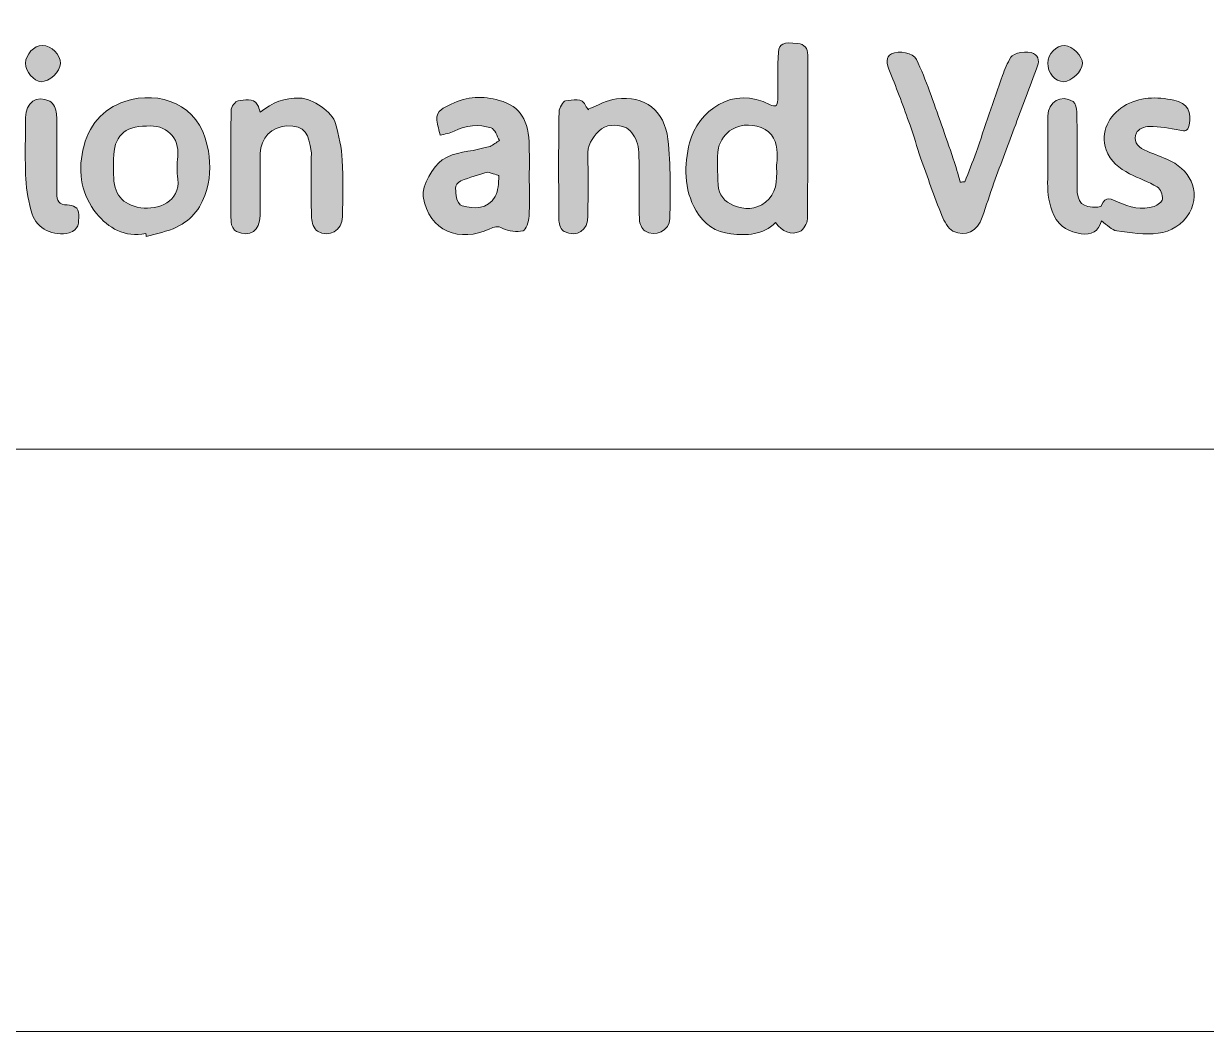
# Model space of a CAD drawing. Header units: inches. Extents: x 0 to 124, y 0 to 84.
# Drawn here: x 25.6 to 32.63, y 0 to 5.99 of the extents above; entities that cross this region are included whole.
import ezdxf

# ---------------------------------------------------------------- set-up
doc = ezdxf.new("R2010")
doc.units = ezdxf.units.IN
doc.header["$MEASUREMENT"] = 0
doc.layers.add('Back', color=7, linetype='Continuous')

# ---------------------------------------------------------------- blocks, each defined once
blk = doc.blocks.new('block 5')
at = {"layer": 'Back', "true_color": 0xffffff}
h = blk.add_hatch(color=7, dxfattribs=at)
h.dxf.hatch_style = 2
edge = h.paths.add_edge_path()
edge.add_spline(control_points=[(25.6085, 5.7572), (25.6089, 5.8107), (25.6589, 5.8637), (25.7084, 5.8631), (25.7634, 5.8624), (25.8172, 5.8091), (25.8161, 5.7566), (25.815, 5.7082), (25.7495, 5.6464), (25.7008, 5.6479), (25.6585, 5.6491), (25.6082, 5.7087), (25.6085, 5.7572)], knot_values=[0, 0, 0, 0, 1, 1, 1, 2, 2, 2, 3, 3, 3, 4, 4, 4, 4], degree=3, periodic=1)
h = blk.add_hatch(color=7, dxfattribs=at)
h.dxf.hatch_style = 2
edge = h.paths.add_edge_path()
edge.add_spline(control_points=[(30.0697, 4.81), (29.9926, 4.735), (29.8978, 4.7328), (29.8034, 4.7428), (29.7128, 4.7523), (29.6438, 4.7992), (29.5966, 4.8805), (29.5213, 5.0102), (29.525, 5.152), (29.5582, 5.285), (29.6052, 5.4735), (29.817, 5.629), (30.0362, 5.5108), (30.0469, 5.505), (30.0707, 5.5025), (30.0738, 5.5075), (30.0813, 5.5197), (30.0819, 5.5372), (30.0821, 5.5525), (30.0834, 5.6426), (30.0793, 5.733), (30.086, 5.8226), (30.09, 5.8757), (30.1167, 5.8837), (30.2003, 5.875), (30.2419, 5.8707), (30.2608, 5.8468), (30.2608, 5.806), (30.2607, 5.4811), (30.2618, 5.1562), (30.2587, 4.8314), (30.2585, 4.8054), (30.2352, 4.7668), (30.2126, 4.7566), (30.1607, 4.7333), (30.1103, 4.755), (30.0697, 4.81)], knot_values=[0, 0, 0, 0, 1, 1, 1, 2, 2, 2, 3, 3, 3, 4, 4, 4, 5, 5, 5, 6, 6, 6, 7, 7, 7, 8, 8, 8, 9, 9, 9, 10, 10, 10, 11, 11, 11, 12, 12, 12, 12], degree=3, periodic=1)
edge = h.paths.add_edge_path()
edge.add_spline(control_points=[(30.0745, 5.1369), (30.0756, 5.154), (30.0781, 5.1757), (30.0784, 5.1974), (30.0793, 5.2632), (30.0683, 5.3287), (30.0074, 5.3632), (29.9449, 5.3986), (29.8703, 5.3988), (29.8094, 5.3642), (29.7731, 5.3436), (29.7378, 5.2957), (29.7305, 5.255), (29.7176, 5.1837), (29.7248, 5.1083), (29.7272, 5.0348), (29.7292, 4.974), (29.7679, 4.9327), (29.8195, 4.9116), (29.8832, 4.8856), (29.9515, 4.8859), (30.0089, 4.9304), (30.0746, 4.9814), (30.0794, 5.0563), (30.0745, 5.1369)], knot_values=[0, 0, 0, 0, 1, 1, 1, 2, 2, 2, 3, 3, 3, 4, 4, 4, 5, 5, 5, 6, 6, 6, 7, 7, 7, 8, 8, 8, 8], degree=3, periodic=1)
h = blk.add_hatch(color=7, dxfattribs=at)
h.dxf.hatch_style = 2
edge = h.paths.add_edge_path()
edge.add_spline(control_points=[(31.6876, 5.7583), (31.6884, 5.8125), (31.7394, 5.8652), (31.7887, 5.8629), (31.8348, 5.8608), (31.8966, 5.7987), (31.8946, 5.7565), (31.8923, 5.709), (31.8297, 5.6486), (31.7822, 5.6479), (31.7334, 5.6472), (31.6868, 5.7017), (31.6876, 5.7583)], knot_values=[0, 0, 0, 0, 1, 1, 1, 2, 2, 2, 3, 3, 3, 4, 4, 4, 4], degree=3, periodic=1)
h = blk.add_hatch(color=7, dxfattribs=at)
h.dxf.hatch_style = 2
edge = h.paths.add_edge_path()
edge.add_spline(control_points=[(31.1948, 5.0522), (31.2171, 5.1103), (31.2408, 5.1679), (31.2613, 5.2266), (31.3144, 5.3791), (31.3654, 5.5323), (31.4188, 5.6847), (31.4318, 5.7219), (31.4491, 5.7579), (31.4674, 5.7929), (31.4811, 5.8191), (31.5697, 5.8346), (31.6033, 5.816), (31.6392, 5.7962), (31.6362, 5.7635), (31.6238, 5.7305), (31.6025, 5.6736), (31.5806, 5.617), (31.5592, 5.5601), (31.5384, 5.5048), (31.5178, 5.4493), (31.4972, 5.3939), (31.454, 5.2779), (31.4103, 5.1621), (31.368, 5.0457), (31.3435, 4.9783), (31.322, 4.9098), (31.298, 4.8422), (31.2683, 4.7582), (31.2018, 4.7221), (31.1239, 4.7597), (31.0938, 4.7743), (31.0719, 4.8173), (31.0581, 4.8521), (31.013, 4.9653), (30.9726, 5.0804), (30.9321, 5.1954), (30.9095, 5.2597), (30.8921, 5.3259), (30.869, 5.39), (30.8312, 5.4948), (30.7931, 5.5995), (30.7503, 5.7022), (30.7267, 5.7589), (30.7247, 5.7953), (30.7581, 5.813), (30.8022, 5.8363), (30.8888, 5.8199), (30.9072, 5.7803), (30.9358, 5.7186), (30.9617, 5.6553), (30.985, 5.5913), (31.0334, 5.458), (31.0798, 5.3239), (31.1259, 5.1897), (31.1417, 5.1439), (31.1539, 5.0969), (31.1678, 5.0504), (31.1768, 5.051), (31.1858, 5.0516), (31.1948, 5.0522)], knot_values=[0, 0, 0, 0, 1, 1, 1, 2, 2, 2, 3, 3, 3, 4, 4, 4, 5, 5, 5, 6, 6, 6, 7, 7, 7, 8, 8, 8, 9, 9, 9, 10, 10, 10, 11, 11, 11, 12, 12, 12, 13, 13, 13, 14, 14, 14, 15, 15, 15, 16, 16, 16, 17, 17, 17, 18, 18, 18, 19, 19, 19, 20, 20, 20, 20], degree=3, periodic=1)
h = blk.add_hatch(color=7, dxfattribs=at)
h.dxf.hatch_style = 2
edge = h.paths.add_edge_path()
edge.add_spline(control_points=[(25.7943, 5.218), (25.7942, 5.1401), (25.7946, 5.0621), (25.7941, 4.9842), (25.7938, 4.9417), (25.8075, 4.9157), (25.8563, 4.915), (25.8926, 4.9145), (25.9254, 4.9021), (25.9249, 4.8557), (25.9243, 4.8102), (25.9283, 4.765), (25.8672, 4.749), (25.7782, 4.7257), (25.6744, 4.772), (25.6481, 4.8607), (25.628, 4.9286), (25.6138, 5), (25.6102, 5.0706), (25.6042, 5.1917), (25.608, 5.3134), (25.6087, 5.4348), (25.6092, 5.5247), (25.6727, 5.5701), (25.7527, 5.5318), (25.7737, 5.5218), (25.7907, 5.4836), (25.7924, 5.4572), (25.7976, 5.3777), (25.7943, 5.2978), (25.7943, 5.218)], knot_values=[0, 0, 0, 0, 1, 1, 1, 2, 2, 2, 3, 3, 3, 4, 4, 4, 5, 5, 5, 6, 6, 6, 7, 7, 7, 8, 8, 8, 9, 9, 9, 10, 10, 10, 10], degree=3, periodic=1)
h = blk.add_hatch(color=7, dxfattribs=at)
h.dxf.hatch_style = 2
edge = h.paths.add_edge_path()
edge.add_spline(control_points=[(26.3234, 4.745), (26.1981, 4.7182), (26.1006, 4.7789), (26.0309, 4.8641), (25.944, 4.9705), (25.9181, 5.101), (25.9496, 5.2415), (25.9817, 5.3849), (26.0664, 5.4861), (26.1992, 5.5303), (26.409, 5.6001), (26.6375, 5.5101), (26.6895, 5.2685), (26.7088, 5.1791), (26.7107, 5.0942), (26.6865, 5.0072), (26.6584, 4.9067), (26.6012, 4.8274), (26.5072, 4.7829), (26.4508, 4.7562), (26.3871, 4.7447), (26.3267, 4.7264), (26.3256, 4.7326), (26.3245, 4.7388), (26.3234, 4.745)], knot_values=[0, 0, 0, 0, 1, 1, 1, 2, 2, 2, 3, 3, 3, 4, 4, 4, 5, 5, 5, 6, 6, 6, 7, 7, 7, 8, 8, 8, 8], degree=3, periodic=1)
edge = h.paths.add_edge_path()
edge.add_spline(control_points=[(26.328, 5.3843), (26.1953, 5.3843), (26.1322, 5.3214), (26.1321, 5.189), (26.132, 5.1582), (26.1321, 5.1274), (26.1321, 5.0966), (26.1321, 4.9804), (26.1813, 4.9158), (26.2937, 4.8986), (26.3953, 4.8831), (26.5313, 4.9351), (26.514, 5.0685), (26.5082, 5.1125), (26.509, 5.1582), (26.5138, 5.2024), (26.5265, 5.318), (26.4425, 5.3945), (26.328, 5.3843)], knot_values=[0, 0, 0, 0, 1, 1, 1, 2, 2, 2, 3, 3, 3, 4, 4, 4, 5, 5, 5, 6, 6, 6, 6], degree=3, periodic=1)
h = blk.add_hatch(color=7, dxfattribs=at)
h.dxf.hatch_style = 2
edge = h.paths.add_edge_path()
edge.add_spline(control_points=[(27.0036, 5.4656), (27.0763, 5.5273), (27.1505, 5.5522), (27.2388, 5.5503), (27.3156, 5.5486), (27.4336, 5.4683), (27.4528, 5.3985), (27.4723, 5.3279), (27.4879, 5.2547), (27.4921, 5.182), (27.4985, 5.0698), (27.4949, 4.957), (27.4934, 4.8446), (27.4922, 4.7635), (27.4147, 4.717), (27.3452, 4.7595), (27.3246, 4.772), (27.3105, 4.8104), (27.3096, 4.8374), (27.3058, 4.9552), (27.308, 5.0732), (27.3079, 5.1912), (27.3079, 5.2057), (27.3097, 5.2206), (27.3072, 5.2346), (27.2897, 5.3316), (27.2797, 5.3905), (27.1586, 5.3847), (27.0751, 5.3806), (27.0052, 5.3108), (27.0039, 5.2209), (27.0021, 5.0976), (27.0035, 4.9742), (27.0031, 4.8508), (27.0029, 4.7615), (26.9449, 4.7209), (26.8625, 4.7566), (26.8463, 4.7636), (26.8309, 4.7934), (26.8307, 4.8128), (26.8284, 5.0341), (26.8281, 5.2555), (26.8311, 5.4768), (26.8314, 5.497), (26.8567, 5.5326), (26.8724, 5.5338), (26.9119, 5.5367), (26.9615, 5.5584), (26.9899, 5.5071), (26.9949, 5.498), (26.9967, 5.487), (27.0036, 5.4656)], knot_values=[0, 0, 0, 0, 1, 1, 1, 2, 2, 2, 3, 3, 3, 4, 4, 4, 5, 5, 5, 6, 6, 6, 7, 7, 7, 8, 8, 8, 9, 9, 9, 10, 10, 10, 11, 11, 11, 12, 12, 12, 13, 13, 13, 14, 14, 14, 15, 15, 15, 16, 16, 16, 17, 17, 17, 17], degree=3, periodic=1)
h = blk.add_hatch(color=7, dxfattribs=at)
h.dxf.hatch_style = 2
edge = h.paths.add_edge_path()
edge.add_spline(control_points=[(28.6046, 5.0554), (28.6046, 4.9864), (28.6082, 4.9172), (28.6029, 4.8487), (28.6005, 4.8174), (28.5861, 4.7665), (28.5672, 4.7614), (28.5304, 4.7515), (28.4816, 4.7579), (28.4471, 4.7757), (28.4144, 4.7926), (28.3959, 4.7847), (28.369, 4.772), (28.1952, 4.6903), (28.0047, 4.7554), (27.9737, 4.9653), (27.9645, 5.0274), (28.033, 5.1458), (28.0867, 5.1825), (28.1623, 5.234), (28.2521, 5.229), (28.3342, 5.254), (28.3462, 5.2577), (28.36, 5.2572), (28.3708, 5.2628), (28.3908, 5.2731), (28.4091, 5.2865), (28.4282, 5.2986), (28.4114, 5.3243), (28.3996, 5.3658), (28.3769, 5.3729), (28.3034, 5.3961), (28.2283, 5.3895), (28.1569, 5.3534), (28.1317, 5.3406), (28.102, 5.3368), (28.0743, 5.3289), (28.0678, 5.3588), (28.0585, 5.3885), (28.0552, 5.4188), (28.0484, 5.4804), (28.0983, 5.4924), (28.1399, 5.5142), (28.2325, 5.5625), (28.3322, 5.5633), (28.4254, 5.5369), (28.5549, 5.5004), (28.6019, 5.416), (28.6044, 5.2621), (28.6055, 5.1932), (28.6046, 5.1243), (28.6046, 5.0554)], knot_values=[0, 0, 0, 0, 1, 1, 1, 2, 2, 2, 3, 3, 3, 4, 4, 4, 5, 5, 5, 6, 6, 6, 7, 7, 7, 8, 8, 8, 9, 9, 9, 10, 10, 10, 11, 11, 11, 12, 12, 12, 13, 13, 13, 14, 14, 14, 15, 15, 15, 16, 16, 16, 17, 17, 17, 17], degree=3, periodic=1)
edge = h.paths.add_edge_path()
edge.add_spline(control_points=[(28.3538, 5.1105), (28.3045, 5.0943), (28.2493, 5.0797), (28.1972, 5.0578), (28.1499, 5.0379), (28.1703, 4.9916), (28.1717, 4.9568), (28.1724, 4.94), (28.1907, 4.914), (28.2061, 4.9095), (28.276, 4.889), (28.3573, 4.8886), (28.4011, 4.9643), (28.4209, 4.9986), (28.4212, 5.0454), (28.4237, 5.087), (28.424, 5.0926), (28.3847, 5.1005), (28.3538, 5.1105)], knot_values=[0, 0, 0, 0, 1, 1, 1, 2, 2, 2, 3, 3, 3, 4, 4, 4, 5, 5, 5, 6, 6, 6, 6], degree=3, periodic=1)
h = blk.add_hatch(color=7, dxfattribs=at)
h.dxf.hatch_style = 2
edge = h.paths.add_edge_path()
edge.add_spline(control_points=[(28.9519, 5.4837), (29.0157, 5.5078), (29.0674, 5.539), (29.1222, 5.5459), (29.2907, 5.5672), (29.4091, 5.4767), (29.4285, 5.3057), (29.4463, 5.1498), (29.4429, 4.991), (29.4409, 4.8336), (29.4399, 4.7617), (29.3533, 4.7212), (29.2924, 4.7603), (29.274, 4.772), (29.2602, 4.8045), (29.2595, 4.8279), (29.2561, 4.9385), (29.2591, 5.0494), (29.2574, 5.1601), (29.2566, 5.2051), (29.2575, 5.2529), (29.2427, 5.294), (29.2306, 5.3273), (29.2012, 5.3677), (29.1705, 5.3779), (29.1206, 5.3944), (29.0599, 5.3966), (29.0172, 5.3527), (28.9783, 5.3126), (28.9492, 5.2677), (28.9519, 5.2042), (28.9569, 5.0864), (28.9535, 4.9682), (28.9531, 4.8502), (28.9529, 4.7625), (28.89, 4.7189), (28.812, 4.757), (28.795, 4.7654), (28.7811, 4.7984), (28.7809, 4.8203), (28.7785, 5.0363), (28.7782, 5.2523), (28.7812, 5.4683), (28.7815, 5.4913), (28.8057, 5.5323), (28.8206, 5.5332), (28.8626, 5.5356), (28.918, 5.5625), (28.9437, 5.4989), (28.9463, 5.4926), (28.9517, 5.4873), (28.956, 5.4817), (28.957, 5.4804), (28.9591, 5.48), (28.9519, 5.4837)], knot_values=[0, 0, 0, 0, 1, 1, 1, 2, 2, 2, 3, 3, 3, 4, 4, 4, 5, 5, 5, 6, 6, 6, 7, 7, 7, 8, 8, 8, 9, 9, 9, 10, 10, 10, 11, 11, 11, 12, 12, 12, 13, 13, 13, 14, 14, 14, 15, 15, 15, 16, 16, 16, 17, 17, 17, 18, 18, 18, 18], degree=3, periodic=1)
h = blk.add_hatch(color=7, dxfattribs=at)
h.dxf.hatch_style = 2
edge = h.paths.add_edge_path()
edge.add_spline(control_points=[(32.0072, 4.8194), (31.9926, 4.7571), (31.9452, 4.7332), (31.8861, 4.7437), (31.8184, 4.7556), (31.7589, 4.7784), (31.7249, 4.8534), (31.6959, 4.9175), (31.6869, 4.9798), (31.6873, 5.0472), (31.6883, 5.1797), (31.6872, 5.3122), (31.6878, 5.4446), (31.6881, 5.5272), (31.7699, 5.5748), (31.8382, 5.5294), (31.8531, 5.5195), (31.8609, 5.4893), (31.8612, 5.4683), (31.8631, 5.3196), (31.8621, 5.1708), (31.8623, 5.022), (31.8625, 4.9261), (31.8919, 4.8976), (31.9864, 4.9016), (31.9941, 4.902), (32.006, 4.9068), (32.0083, 4.9126), (32.0313, 4.9712), (32.069, 4.9483), (32.1059, 4.9315), (32.1749, 4.9002), (32.2464, 4.8825), (32.3207, 4.9059), (32.3409, 4.9123), (32.3696, 4.9341), (32.3704, 4.9501), (32.3716, 4.9741), (32.3584, 5.0101), (32.3395, 5.0217), (32.2879, 5.0532), (32.229, 5.0726), (32.1749, 5.1006), (32.1133, 5.1325), (32.061, 5.1725), (32.0354, 5.2435), (31.9977, 5.3484), (32.0519, 5.4463), (32.1395, 5.5013), (32.2331, 5.5601), (32.3351, 5.559), (32.4382, 5.5374), (32.5174, 5.5208), (32.5474, 5.4657), (32.5282, 5.3883), (32.5197, 5.3538), (32.5053, 5.3525), (32.4739, 5.3589), (32.4141, 5.3712), (32.3529, 5.3812), (32.2922, 5.3819), (32.2656, 5.3823), (32.2243, 5.3641), (32.2149, 5.3431), (32.1963, 5.3014), (32.2168, 5.2613), (32.2616, 5.2417), (32.306, 5.2221), (32.3518, 5.206), (32.3964, 5.1869), (32.527, 5.1307), (32.606, 5.001), (32.5301, 4.8673), (32.4895, 4.7956), (32.4187, 4.7564), (32.3451, 4.7465), (32.2648, 4.7358), (32.1801, 4.7489), (32.0987, 4.7609), (32.0684, 4.7653), (32.042, 4.7961), (32.0072, 4.8194)], knot_values=[0, 0, 0, 0, 1, 1, 1, 2, 2, 2, 3, 3, 3, 4, 4, 4, 5, 5, 5, 6, 6, 6, 7, 7, 7, 8, 8, 8, 9, 9, 9, 10, 10, 10, 11, 11, 11, 12, 12, 12, 13, 13, 13, 14, 14, 14, 15, 15, 15, 16, 16, 16, 17, 17, 17, 18, 18, 18, 19, 19, 19, 20, 20, 20, 21, 21, 21, 22, 22, 22, 23, 23, 23, 24, 24, 24, 25, 25, 25, 26, 26, 26, 27, 27, 27, 27], degree=3, periodic=1)
at = {"layer": 'Back', "lineweight": 0}
for points, knots in [([(10.4936, 3.4619), (10.4936, 5.8803), (10.4936, 8.2987), (10.4936, 10.7172), (20.5777, 10.7172), (30.6618, 10.7172), (40.7458, 10.7172), (40.7458, 8.2987), (40.7458, 5.8803), (40.7458, 3.4619), (30.6618, 3.4619), (20.5777, 3.4619), (10.4936, 3.4619)], [0, 0, 0, 0, 1, 1, 1, 2, 2, 2, 3, 3, 3, 4, 4, 4, 4]), ([(25.6085, 5.7572), (25.6082, 5.7087), (25.6585, 5.6491), (25.7008, 5.6479), (25.7495, 5.6464), (25.815, 5.7082), (25.8161, 5.7566), (25.8172, 5.8091), (25.7634, 5.8624), (25.7084, 5.8631), (25.6589, 5.8637), (25.6089, 5.8107), (25.6085, 5.7572)], [0, 0, 0, 0, 1, 1, 1, 2, 2, 2, 3, 3, 3, 4, 4, 4, 4]), ([(25.6085, 5.7572), (25.6089, 5.8107), (25.6589, 5.8637), (25.7084, 5.8631), (25.7634, 5.8624), (25.8172, 5.8091), (25.8161, 5.7566), (25.815, 5.7082), (25.7495, 5.6464), (25.7008, 5.6479), (25.6585, 5.6491), (25.6082, 5.7087), (25.6085, 5.7572)], [0, 0, 0, 0, 1, 1, 1, 2, 2, 2, 3, 3, 3, 4, 4, 4, 4]), ([(30.0697, 4.81), (30.1103, 4.755), (30.1607, 4.7333), (30.2126, 4.7566), (30.2352, 4.7668), (30.2585, 4.8054), (30.2587, 4.8314), (30.2618, 5.1562), (30.2607, 5.4811), (30.2608, 5.806), (30.2608, 5.8468), (30.2419, 5.8707), (30.2003, 5.875), (30.1167, 5.8837), (30.09, 5.8757), (30.086, 5.8226), (30.0793, 5.733), (30.0834, 5.6426), (30.0821, 5.5525), (30.0819, 5.5372), (30.0813, 5.5197), (30.0738, 5.5075), (30.0707, 5.5025), (30.0469, 5.505), (30.0362, 5.5108), (29.817, 5.629), (29.6052, 5.4735), (29.5582, 5.285), (29.525, 5.152), (29.5213, 5.0102), (29.5966, 4.8805), (29.6438, 4.7992), (29.7128, 4.7523), (29.8034, 4.7428), (29.8978, 4.7328), (29.9926, 4.735), (30.0697, 4.81)], [0, 0, 0, 0, 1, 1, 1, 2, 2, 2, 3, 3, 3, 4, 4, 4, 5, 5, 5, 6, 6, 6, 7, 7, 7, 8, 8, 8, 9, 9, 9, 10, 10, 10, 11, 11, 11, 12, 12, 12, 12]), ([(30.0697, 4.81), (29.9926, 4.735), (29.8978, 4.7328), (29.8034, 4.7428), (29.7128, 4.7523), (29.6438, 4.7992), (29.5966, 4.8805), (29.5213, 5.0102), (29.525, 5.152), (29.5582, 5.285), (29.6052, 5.4735), (29.817, 5.629), (30.0362, 5.5108), (30.0469, 5.505), (30.0707, 5.5025), (30.0738, 5.5075), (30.0813, 5.5197), (30.0819, 5.5372), (30.0821, 5.5525), (30.0834, 5.6426), (30.0793, 5.733), (30.086, 5.8226), (30.09, 5.8757), (30.1167, 5.8837), (30.2003, 5.875), (30.2419, 5.8707), (30.2608, 5.8468), (30.2608, 5.806), (30.2607, 5.4811), (30.2618, 5.1562), (30.2587, 4.8314), (30.2585, 4.8054), (30.2352, 4.7668), (30.2126, 4.7566), (30.1607, 4.7333), (30.1103, 4.755), (30.0697, 4.81)], [0, 0, 0, 0, 1, 1, 1, 2, 2, 2, 3, 3, 3, 4, 4, 4, 5, 5, 5, 6, 6, 6, 7, 7, 7, 8, 8, 8, 9, 9, 9, 10, 10, 10, 11, 11, 11, 12, 12, 12, 12]), ([(31.6876, 5.7583), (31.6868, 5.7017), (31.7334, 5.6472), (31.7822, 5.6479), (31.8297, 5.6486), (31.8923, 5.709), (31.8946, 5.7565), (31.8966, 5.7987), (31.8348, 5.8608), (31.7887, 5.8629), (31.7394, 5.8652), (31.6884, 5.8125), (31.6876, 5.7583)], [0, 0, 0, 0, 1, 1, 1, 2, 2, 2, 3, 3, 3, 4, 4, 4, 4]), ([(31.6876, 5.7583), (31.6884, 5.8125), (31.7394, 5.8652), (31.7887, 5.8629), (31.8348, 5.8608), (31.8966, 5.7987), (31.8946, 5.7565), (31.8923, 5.709), (31.8297, 5.6486), (31.7822, 5.6479), (31.7334, 5.6472), (31.6868, 5.7017), (31.6876, 5.7583)], [0, 0, 0, 0, 1, 1, 1, 2, 2, 2, 3, 3, 3, 4, 4, 4, 4]), ([(31.1948, 5.0522), (31.1858, 5.0516), (31.1768, 5.051), (31.1678, 5.0504), (31.1539, 5.0969), (31.1417, 5.1439), (31.1259, 5.1897), (31.0798, 5.3239), (31.0334, 5.458), (30.985, 5.5913), (30.9617, 5.6553), (30.9358, 5.7186), (30.9072, 5.7803), (30.8888, 5.8199), (30.8022, 5.8363), (30.7581, 5.813), (30.7247, 5.7953), (30.7267, 5.7589), (30.7503, 5.7022), (30.7931, 5.5995), (30.8312, 5.4948), (30.869, 5.39), (30.8921, 5.3259), (30.9095, 5.2597), (30.9321, 5.1954), (30.9726, 5.0804), (31.013, 4.9653), (31.0581, 4.8521), (31.0719, 4.8173), (31.0938, 4.7743), (31.1239, 4.7597), (31.2018, 4.7221), (31.2683, 4.7582), (31.298, 4.8422), (31.322, 4.9098), (31.3435, 4.9783), (31.368, 5.0457), (31.4103, 5.1621), (31.454, 5.2779), (31.4972, 5.3939), (31.5178, 5.4493), (31.5384, 5.5048), (31.5592, 5.5601), (31.5806, 5.617), (31.6025, 5.6736), (31.6238, 5.7305), (31.6362, 5.7635), (31.6392, 5.7962), (31.6033, 5.816), (31.5697, 5.8346), (31.4811, 5.8191), (31.4674, 5.7929), (31.4491, 5.7579), (31.4318, 5.7219), (31.4188, 5.6847), (31.3654, 5.5323), (31.3144, 5.3791), (31.2613, 5.2266), (31.2408, 5.1679), (31.2171, 5.1103), (31.1948, 5.0522)], [0, 0, 0, 0, 1, 1, 1, 2, 2, 2, 3, 3, 3, 4, 4, 4, 5, 5, 5, 6, 6, 6, 7, 7, 7, 8, 8, 8, 9, 9, 9, 10, 10, 10, 11, 11, 11, 12, 12, 12, 13, 13, 13, 14, 14, 14, 15, 15, 15, 16, 16, 16, 17, 17, 17, 18, 18, 18, 19, 19, 19, 20, 20, 20, 20]), ([(31.1948, 5.0522), (31.2171, 5.1103), (31.2408, 5.1679), (31.2613, 5.2266), (31.3144, 5.3791), (31.3654, 5.5323), (31.4188, 5.6847), (31.4318, 5.7219), (31.4491, 5.7579), (31.4674, 5.7929), (31.4811, 5.8191), (31.5697, 5.8346), (31.6033, 5.816), (31.6392, 5.7962), (31.6362, 5.7635), (31.6238, 5.7305), (31.6025, 5.6736), (31.5806, 5.617), (31.5592, 5.5601), (31.5384, 5.5048), (31.5178, 5.4493), (31.4972, 5.3939), (31.454, 5.2779), (31.4103, 5.1621), (31.368, 5.0457), (31.3435, 4.9783), (31.322, 4.9098), (31.298, 4.8422), (31.2683, 4.7582), (31.2018, 4.7221), (31.1239, 4.7597), (31.0938, 4.7743), (31.0719, 4.8173), (31.0581, 4.8521), (31.013, 4.9653), (30.9726, 5.0804), (30.9321, 5.1954), (30.9095, 5.2597), (30.8921, 5.3259), (30.869, 5.39), (30.8312, 5.4948), (30.7931, 5.5995), (30.7503, 5.7022), (30.7267, 5.7589), (30.7247, 5.7953), (30.7581, 5.813), (30.8022, 5.8363), (30.8888, 5.8199), (30.9072, 5.7803), (30.9358, 5.7186), (30.9617, 5.6553), (30.985, 5.5913), (31.0334, 5.458), (31.0798, 5.3239), (31.1259, 5.1897), (31.1417, 5.1439), (31.1539, 5.0969), (31.1678, 5.0504), (31.1768, 5.051), (31.1858, 5.0516), (31.1948, 5.0522)], [0, 0, 0, 0, 1, 1, 1, 2, 2, 2, 3, 3, 3, 4, 4, 4, 5, 5, 5, 6, 6, 6, 7, 7, 7, 8, 8, 8, 9, 9, 9, 10, 10, 10, 11, 11, 11, 12, 12, 12, 13, 13, 13, 14, 14, 14, 15, 15, 15, 16, 16, 16, 17, 17, 17, 18, 18, 18, 19, 19, 19, 20, 20, 20, 20]), ([(25.7943, 5.218), (25.7943, 5.2978), (25.7976, 5.3777), (25.7924, 5.4572), (25.7907, 5.4836), (25.7737, 5.5218), (25.7527, 5.5318), (25.6727, 5.5701), (25.6092, 5.5247), (25.6087, 5.4348), (25.608, 5.3134), (25.6042, 5.1917), (25.6102, 5.0706), (25.6138, 5), (25.628, 4.9286), (25.6481, 4.8607), (25.6744, 4.772), (25.7782, 4.7257), (25.8672, 4.749), (25.9283, 4.765), (25.9243, 4.8102), (25.9249, 4.8557), (25.9254, 4.9021), (25.8926, 4.9145), (25.8563, 4.915), (25.8075, 4.9157), (25.7938, 4.9417), (25.7941, 4.9842), (25.7946, 5.0621), (25.7942, 5.1401), (25.7943, 5.218)], [0, 0, 0, 0, 1, 1, 1, 2, 2, 2, 3, 3, 3, 4, 4, 4, 5, 5, 5, 6, 6, 6, 7, 7, 7, 8, 8, 8, 9, 9, 9, 10, 10, 10, 10]), ([(25.7943, 5.218), (25.7942, 5.1401), (25.7946, 5.0621), (25.7941, 4.9842), (25.7938, 4.9417), (25.8075, 4.9157), (25.8563, 4.915), (25.8926, 4.9145), (25.9254, 4.9021), (25.9249, 4.8557), (25.9243, 4.8102), (25.9283, 4.765), (25.8672, 4.749), (25.7782, 4.7257), (25.6744, 4.772), (25.6481, 4.8607), (25.628, 4.9286), (25.6138, 5), (25.6102, 5.0706), (25.6042, 5.1917), (25.608, 5.3134), (25.6087, 5.4348), (25.6092, 5.5247), (25.6727, 5.5701), (25.7527, 5.5318), (25.7737, 5.5218), (25.7907, 5.4836), (25.7924, 5.4572), (25.7976, 5.3777), (25.7943, 5.2978), (25.7943, 5.218)], [0, 0, 0, 0, 1, 1, 1, 2, 2, 2, 3, 3, 3, 4, 4, 4, 5, 5, 5, 6, 6, 6, 7, 7, 7, 8, 8, 8, 9, 9, 9, 10, 10, 10, 10]), ([(26.3234, 4.745), (26.3245, 4.7388), (26.3256, 4.7326), (26.3267, 4.7264), (26.3871, 4.7447), (26.4508, 4.7562), (26.5072, 4.7829), (26.6012, 4.8274), (26.6584, 4.9067), (26.6865, 5.0072), (26.7107, 5.0942), (26.7088, 5.1791), (26.6895, 5.2685), (26.6375, 5.5101), (26.409, 5.6001), (26.1992, 5.5303), (26.0664, 5.4861), (25.9817, 5.3849), (25.9496, 5.2415), (25.9181, 5.101), (25.944, 4.9705), (26.0309, 4.8641), (26.1006, 4.7789), (26.1981, 4.7182), (26.3234, 4.745)], [0, 0, 0, 0, 1, 1, 1, 2, 2, 2, 3, 3, 3, 4, 4, 4, 5, 5, 5, 6, 6, 6, 7, 7, 7, 8, 8, 8, 8]), ([(26.3234, 4.745), (26.1981, 4.7182), (26.1006, 4.7789), (26.0309, 4.8641), (25.944, 4.9705), (25.9181, 5.101), (25.9496, 5.2415), (25.9817, 5.3849), (26.0664, 5.4861), (26.1992, 5.5303), (26.409, 5.6001), (26.6375, 5.5101), (26.6895, 5.2685), (26.7088, 5.1791), (26.7107, 5.0942), (26.6865, 5.0072), (26.6584, 4.9067), (26.6012, 4.8274), (26.5072, 4.7829), (26.4508, 4.7562), (26.3871, 4.7447), (26.3267, 4.7264), (26.3256, 4.7326), (26.3245, 4.7388), (26.3234, 4.745)], [0, 0, 0, 0, 1, 1, 1, 2, 2, 2, 3, 3, 3, 4, 4, 4, 5, 5, 5, 6, 6, 6, 7, 7, 7, 8, 8, 8, 8]), ([(27.0036, 5.4656), (26.9967, 5.487), (26.9949, 5.498), (26.9899, 5.5071), (26.9615, 5.5584), (26.9119, 5.5367), (26.8724, 5.5338), (26.8567, 5.5326), (26.8314, 5.497), (26.8311, 5.4768), (26.8281, 5.2555), (26.8284, 5.0341), (26.8307, 4.8128), (26.8309, 4.7934), (26.8463, 4.7636), (26.8625, 4.7566), (26.9449, 4.7209), (27.0029, 4.7615), (27.0031, 4.8508), (27.0035, 4.9742), (27.0021, 5.0976), (27.0039, 5.2209), (27.0052, 5.3108), (27.0751, 5.3806), (27.1586, 5.3847), (27.2797, 5.3905), (27.2897, 5.3316), (27.3072, 5.2346), (27.3097, 5.2206), (27.3079, 5.2057), (27.3079, 5.1912), (27.308, 5.0732), (27.3058, 4.9552), (27.3096, 4.8374), (27.3105, 4.8104), (27.3246, 4.772), (27.3452, 4.7595), (27.4147, 4.717), (27.4922, 4.7635), (27.4934, 4.8446), (27.4949, 4.957), (27.4985, 5.0698), (27.4921, 5.182), (27.4879, 5.2547), (27.4723, 5.3279), (27.4528, 5.3985), (27.4336, 5.4683), (27.3156, 5.5486), (27.2388, 5.5503), (27.1505, 5.5522), (27.0763, 5.5273), (27.0036, 5.4656)], [0, 0, 0, 0, 1, 1, 1, 2, 2, 2, 3, 3, 3, 4, 4, 4, 5, 5, 5, 6, 6, 6, 7, 7, 7, 8, 8, 8, 9, 9, 9, 10, 10, 10, 11, 11, 11, 12, 12, 12, 13, 13, 13, 14, 14, 14, 15, 15, 15, 16, 16, 16, 17, 17, 17, 17]), ([(27.0036, 5.4656), (27.0763, 5.5273), (27.1505, 5.5522), (27.2388, 5.5503), (27.3156, 5.5486), (27.4336, 5.4683), (27.4528, 5.3985), (27.4723, 5.3279), (27.4879, 5.2547), (27.4921, 5.182), (27.4985, 5.0698), (27.4949, 4.957), (27.4934, 4.8446), (27.4922, 4.7635), (27.4147, 4.717), (27.3452, 4.7595), (27.3246, 4.772), (27.3105, 4.8104), (27.3096, 4.8374), (27.3058, 4.9552), (27.308, 5.0732), (27.3079, 5.1912), (27.3079, 5.2057), (27.3097, 5.2206), (27.3072, 5.2346), (27.2897, 5.3316), (27.2797, 5.3905), (27.1586, 5.3847), (27.0751, 5.3806), (27.0052, 5.3108), (27.0039, 5.2209), (27.0021, 5.0976), (27.0035, 4.9742), (27.0031, 4.8508), (27.0029, 4.7615), (26.9449, 4.7209), (26.8625, 4.7566), (26.8463, 4.7636), (26.8309, 4.7934), (26.8307, 4.8128), (26.8284, 5.0341), (26.8281, 5.2555), (26.8311, 5.4768), (26.8314, 5.497), (26.8567, 5.5326), (26.8724, 5.5338), (26.9119, 5.5367), (26.9615, 5.5584), (26.9899, 5.5071), (26.9949, 5.498), (26.9967, 5.487), (27.0036, 5.4656)], [0, 0, 0, 0, 1, 1, 1, 2, 2, 2, 3, 3, 3, 4, 4, 4, 5, 5, 5, 6, 6, 6, 7, 7, 7, 8, 8, 8, 9, 9, 9, 10, 10, 10, 11, 11, 11, 12, 12, 12, 13, 13, 13, 14, 14, 14, 15, 15, 15, 16, 16, 16, 17, 17, 17, 17]), ([(28.6046, 5.0554), (28.6046, 5.1243), (28.6055, 5.1932), (28.6044, 5.2621), (28.6019, 5.416), (28.5549, 5.5004), (28.4254, 5.5369), (28.3322, 5.5633), (28.2325, 5.5625), (28.1399, 5.5142), (28.0983, 5.4924), (28.0484, 5.4804), (28.0552, 5.4188), (28.0585, 5.3885), (28.0678, 5.3588), (28.0743, 5.3289), (28.102, 5.3368), (28.1317, 5.3406), (28.1569, 5.3534), (28.2283, 5.3895), (28.3034, 5.3961), (28.3769, 5.3729), (28.3996, 5.3658), (28.4114, 5.3243), (28.4282, 5.2986), (28.4091, 5.2865), (28.3908, 5.2731), (28.3708, 5.2628), (28.36, 5.2572), (28.3462, 5.2577), (28.3342, 5.254), (28.2521, 5.229), (28.1623, 5.234), (28.0867, 5.1825), (28.033, 5.1458), (27.9645, 5.0274), (27.9737, 4.9653), (28.0047, 4.7554), (28.1952, 4.6903), (28.369, 4.772), (28.3959, 4.7847), (28.4144, 4.7926), (28.4471, 4.7757), (28.4816, 4.7579), (28.5304, 4.7515), (28.5672, 4.7614), (28.5861, 4.7665), (28.6005, 4.8174), (28.6029, 4.8487), (28.6082, 4.9172), (28.6046, 4.9864), (28.6046, 5.0554)], [0, 0, 0, 0, 1, 1, 1, 2, 2, 2, 3, 3, 3, 4, 4, 4, 5, 5, 5, 6, 6, 6, 7, 7, 7, 8, 8, 8, 9, 9, 9, 10, 10, 10, 11, 11, 11, 12, 12, 12, 13, 13, 13, 14, 14, 14, 15, 15, 15, 16, 16, 16, 17, 17, 17, 17]), ([(28.6046, 5.0554), (28.6046, 4.9864), (28.6082, 4.9172), (28.6029, 4.8487), (28.6005, 4.8174), (28.5861, 4.7665), (28.5672, 4.7614), (28.5304, 4.7515), (28.4816, 4.7579), (28.4471, 4.7757), (28.4144, 4.7926), (28.3959, 4.7847), (28.369, 4.772), (28.1952, 4.6903), (28.0047, 4.7554), (27.9737, 4.9653), (27.9645, 5.0274), (28.033, 5.1458), (28.0867, 5.1825), (28.1623, 5.234), (28.2521, 5.229), (28.3342, 5.254), (28.3462, 5.2577), (28.36, 5.2572), (28.3708, 5.2628), (28.3908, 5.2731), (28.4091, 5.2865), (28.4282, 5.2986), (28.4114, 5.3243), (28.3996, 5.3658), (28.3769, 5.3729), (28.3034, 5.3961), (28.2283, 5.3895), (28.1569, 5.3534), (28.1317, 5.3406), (28.102, 5.3368), (28.0743, 5.3289), (28.0678, 5.3588), (28.0585, 5.3885), (28.0552, 5.4188), (28.0484, 5.4804), (28.0983, 5.4924), (28.1399, 5.5142), (28.2325, 5.5625), (28.3322, 5.5633), (28.4254, 5.5369), (28.5549, 5.5004), (28.6019, 5.416), (28.6044, 5.2621), (28.6055, 5.1932), (28.6046, 5.1243), (28.6046, 5.0554)], [0, 0, 0, 0, 1, 1, 1, 2, 2, 2, 3, 3, 3, 4, 4, 4, 5, 5, 5, 6, 6, 6, 7, 7, 7, 8, 8, 8, 9, 9, 9, 10, 10, 10, 11, 11, 11, 12, 12, 12, 13, 13, 13, 14, 14, 14, 15, 15, 15, 16, 16, 16, 17, 17, 17, 17]), ([(28.9519, 5.4837), (28.9591, 5.48), (28.957, 5.4804), (28.956, 5.4817), (28.9517, 5.4873), (28.9463, 5.4926), (28.9437, 5.4989), (28.918, 5.5625), (28.8626, 5.5356), (28.8206, 5.5332), (28.8057, 5.5323), (28.7815, 5.4913), (28.7812, 5.4683), (28.7782, 5.2523), (28.7785, 5.0363), (28.7809, 4.8203), (28.7811, 4.7984), (28.795, 4.7654), (28.812, 4.757), (28.89, 4.7189), (28.9529, 4.7625), (28.9531, 4.8502), (28.9535, 4.9682), (28.9569, 5.0864), (28.9519, 5.2042), (28.9492, 5.2677), (28.9783, 5.3126), (29.0172, 5.3527), (29.0599, 5.3966), (29.1206, 5.3944), (29.1705, 5.3779), (29.2012, 5.3677), (29.2306, 5.3273), (29.2427, 5.294), (29.2575, 5.2529), (29.2566, 5.2051), (29.2574, 5.1601), (29.2591, 5.0494), (29.2561, 4.9385), (29.2595, 4.8279), (29.2602, 4.8045), (29.274, 4.772), (29.2924, 4.7603), (29.3533, 4.7212), (29.4399, 4.7617), (29.4409, 4.8336), (29.4429, 4.991), (29.4463, 5.1498), (29.4285, 5.3057), (29.4091, 5.4767), (29.2907, 5.5672), (29.1222, 5.5459), (29.0674, 5.539), (29.0157, 5.5078), (28.9519, 5.4837)], [0, 0, 0, 0, 1, 1, 1, 2, 2, 2, 3, 3, 3, 4, 4, 4, 5, 5, 5, 6, 6, 6, 7, 7, 7, 8, 8, 8, 9, 9, 9, 10, 10, 10, 11, 11, 11, 12, 12, 12, 13, 13, 13, 14, 14, 14, 15, 15, 15, 16, 16, 16, 17, 17, 17, 18, 18, 18, 18]), ([(28.9519, 5.4837), (29.0157, 5.5078), (29.0674, 5.539), (29.1222, 5.5459), (29.2907, 5.5672), (29.4091, 5.4767), (29.4285, 5.3057), (29.4463, 5.1498), (29.4429, 4.991), (29.4409, 4.8336), (29.4399, 4.7617), (29.3533, 4.7212), (29.2924, 4.7603), (29.274, 4.772), (29.2602, 4.8045), (29.2595, 4.8279), (29.2561, 4.9385), (29.2591, 5.0494), (29.2574, 5.1601), (29.2566, 5.2051), (29.2575, 5.2529), (29.2427, 5.294), (29.2306, 5.3273), (29.2012, 5.3677), (29.1705, 5.3779), (29.1206, 5.3944), (29.0599, 5.3966), (29.0172, 5.3527), (28.9783, 5.3126), (28.9492, 5.2677), (28.9519, 5.2042), (28.9569, 5.0864), (28.9535, 4.9682), (28.9531, 4.8502), (28.9529, 4.7625), (28.89, 4.7189), (28.812, 4.757), (28.795, 4.7654), (28.7811, 4.7984), (28.7809, 4.8203), (28.7785, 5.0363), (28.7782, 5.2523), (28.7812, 5.4683), (28.7815, 5.4913), (28.8057, 5.5323), (28.8206, 5.5332), (28.8626, 5.5356), (28.918, 5.5625), (28.9437, 5.4989), (28.9463, 5.4926), (28.9517, 5.4873), (28.956, 5.4817), (28.957, 5.4804), (28.9591, 5.48), (28.9519, 5.4837)], [0, 0, 0, 0, 1, 1, 1, 2, 2, 2, 3, 3, 3, 4, 4, 4, 5, 5, 5, 6, 6, 6, 7, 7, 7, 8, 8, 8, 9, 9, 9, 10, 10, 10, 11, 11, 11, 12, 12, 12, 13, 13, 13, 14, 14, 14, 15, 15, 15, 16, 16, 16, 17, 17, 17, 18, 18, 18, 18]), ([(32.0072, 4.8194), (32.042, 4.7961), (32.0684, 4.7653), (32.0987, 4.7609), (32.1801, 4.7489), (32.2648, 4.7358), (32.3451, 4.7465), (32.4187, 4.7564), (32.4895, 4.7956), (32.5301, 4.8673), (32.606, 5.001), (32.527, 5.1307), (32.3964, 5.1869), (32.3518, 5.206), (32.306, 5.2221), (32.2616, 5.2417), (32.2168, 5.2613), (32.1963, 5.3014), (32.2149, 5.3431), (32.2243, 5.3641), (32.2656, 5.3823), (32.2922, 5.3819), (32.3529, 5.3812), (32.4141, 5.3712), (32.4739, 5.3589), (32.5053, 5.3525), (32.5197, 5.3538), (32.5282, 5.3883), (32.5474, 5.4657), (32.5174, 5.5208), (32.4382, 5.5374), (32.3351, 5.559), (32.2331, 5.5601), (32.1395, 5.5013), (32.0519, 5.4463), (31.9977, 5.3484), (32.0354, 5.2435), (32.061, 5.1725), (32.1133, 5.1325), (32.1749, 5.1006), (32.229, 5.0726), (32.2879, 5.0532), (32.3395, 5.0217), (32.3584, 5.0101), (32.3716, 4.9741), (32.3704, 4.9501), (32.3696, 4.9341), (32.3409, 4.9123), (32.3207, 4.9059), (32.2464, 4.8825), (32.1749, 4.9002), (32.1059, 4.9315), (32.069, 4.9483), (32.0313, 4.9712), (32.0083, 4.9126), (32.006, 4.9068), (31.9941, 4.902), (31.9864, 4.9016), (31.8919, 4.8976), (31.8625, 4.9261), (31.8623, 5.022), (31.8621, 5.1708), (31.8631, 5.3196), (31.8612, 5.4683), (31.8609, 5.4893), (31.8531, 5.5195), (31.8382, 5.5294), (31.7699, 5.5748), (31.6881, 5.5272), (31.6878, 5.4446), (31.6872, 5.3122), (31.6883, 5.1797), (31.6873, 5.0472), (31.6869, 4.9798), (31.6959, 4.9175), (31.7249, 4.8534), (31.7589, 4.7784), (31.8184, 4.7556), (31.8861, 4.7437), (31.9452, 4.7332), (31.9926, 4.7571), (32.0072, 4.8194)], [0, 0, 0, 0, 1, 1, 1, 2, 2, 2, 3, 3, 3, 4, 4, 4, 5, 5, 5, 6, 6, 6, 7, 7, 7, 8, 8, 8, 9, 9, 9, 10, 10, 10, 11, 11, 11, 12, 12, 12, 13, 13, 13, 14, 14, 14, 15, 15, 15, 16, 16, 16, 17, 17, 17, 18, 18, 18, 19, 19, 19, 20, 20, 20, 21, 21, 21, 22, 22, 22, 23, 23, 23, 24, 24, 24, 25, 25, 25, 26, 26, 26, 27, 27, 27, 27]), ([(32.0072, 4.8194), (31.9926, 4.7571), (31.9452, 4.7332), (31.8861, 4.7437), (31.8184, 4.7556), (31.7589, 4.7784), (31.7249, 4.8534), (31.6959, 4.9175), (31.6869, 4.9798), (31.6873, 5.0472), (31.6883, 5.1797), (31.6872, 5.3122), (31.6878, 5.4446), (31.6881, 5.5272), (31.7699, 5.5748), (31.8382, 5.5294), (31.8531, 5.5195), (31.8609, 5.4893), (31.8612, 5.4683), (31.8631, 5.3196), (31.8621, 5.1708), (31.8623, 5.022), (31.8625, 4.9261), (31.8919, 4.8976), (31.9864, 4.9016), (31.9941, 4.902), (32.006, 4.9068), (32.0083, 4.9126), (32.0313, 4.9712), (32.069, 4.9483), (32.1059, 4.9315), (32.1749, 4.9002), (32.2464, 4.8825), (32.3207, 4.9059), (32.3409, 4.9123), (32.3696, 4.9341), (32.3704, 4.9501), (32.3716, 4.9741), (32.3584, 5.0101), (32.3395, 5.0217), (32.2879, 5.0532), (32.229, 5.0726), (32.1749, 5.1006), (32.1133, 5.1325), (32.061, 5.1725), (32.0354, 5.2435), (31.9977, 5.3484), (32.0519, 5.4463), (32.1395, 5.5013), (32.2331, 5.5601), (32.3351, 5.559), (32.4382, 5.5374), (32.5174, 5.5208), (32.5474, 5.4657), (32.5282, 5.3883), (32.5197, 5.3538), (32.5053, 5.3525), (32.4739, 5.3589), (32.4141, 5.3712), (32.3529, 5.3812), (32.2922, 5.3819), (32.2656, 5.3823), (32.2243, 5.3641), (32.2149, 5.3431), (32.1963, 5.3014), (32.2168, 5.2613), (32.2616, 5.2417), (32.306, 5.2221), (32.3518, 5.206), (32.3964, 5.1869), (32.527, 5.1307), (32.606, 5.001), (32.5301, 4.8673), (32.4895, 4.7956), (32.4187, 4.7564), (32.3451, 4.7465), (32.2648, 4.7358), (32.1801, 4.7489), (32.0987, 4.7609), (32.0684, 4.7653), (32.042, 4.7961), (32.0072, 4.8194)], [0, 0, 0, 0, 1, 1, 1, 2, 2, 2, 3, 3, 3, 4, 4, 4, 5, 5, 5, 6, 6, 6, 7, 7, 7, 8, 8, 8, 9, 9, 9, 10, 10, 10, 11, 11, 11, 12, 12, 12, 13, 13, 13, 14, 14, 14, 15, 15, 15, 16, 16, 16, 17, 17, 17, 18, 18, 18, 19, 19, 19, 20, 20, 20, 21, 21, 21, 22, 22, 22, 23, 23, 23, 24, 24, 24, 25, 25, 25, 26, 26, 26, 27, 27, 27, 27]), ([(26.328, 5.3843), (26.1953, 5.3843), (26.1322, 5.3214), (26.1321, 5.189), (26.132, 5.1582), (26.1321, 5.1274), (26.1321, 5.0966), (26.1321, 4.9804), (26.1813, 4.9158), (26.2937, 4.8986), (26.3953, 4.8831), (26.5313, 4.9351), (26.514, 5.0685), (26.5082, 5.1125), (26.509, 5.1582), (26.5138, 5.2024), (26.5265, 5.318), (26.4425, 5.3945), (26.328, 5.3843)], [0, 0, 0, 0, 1, 1, 1, 2, 2, 2, 3, 3, 3, 4, 4, 4, 5, 5, 5, 6, 6, 6, 6]), ([(26.328, 5.3843), (26.4425, 5.3945), (26.5265, 5.318), (26.5138, 5.2024), (26.509, 5.1582), (26.5082, 5.1125), (26.514, 5.0685), (26.5313, 4.9351), (26.3953, 4.8831), (26.2937, 4.8986), (26.1813, 4.9158), (26.1321, 4.9804), (26.1321, 5.0966), (26.1321, 5.1274), (26.132, 5.1582), (26.1321, 5.189), (26.1322, 5.3214), (26.1953, 5.3843), (26.328, 5.3843)], [0, 0, 0, 0, 1, 1, 1, 2, 2, 2, 3, 3, 3, 4, 4, 4, 5, 5, 5, 6, 6, 6, 6]), ([(30.0745, 5.1369), (30.0756, 5.154), (30.0781, 5.1757), (30.0784, 5.1974), (30.0793, 5.2632), (30.0683, 5.3287), (30.0074, 5.3632), (29.9449, 5.3986), (29.8703, 5.3988), (29.8094, 5.3642), (29.7731, 5.3436), (29.7378, 5.2957), (29.7305, 5.255), (29.7176, 5.1837), (29.7248, 5.1083), (29.7272, 5.0348), (29.7292, 4.974), (29.7679, 4.9327), (29.8195, 4.9116), (29.8832, 4.8856), (29.9515, 4.8859), (30.0089, 4.9304), (30.0746, 4.9814), (30.0794, 5.0563), (30.0745, 5.1369)], [0, 0, 0, 0, 1, 1, 1, 2, 2, 2, 3, 3, 3, 4, 4, 4, 5, 5, 5, 6, 6, 6, 7, 7, 7, 8, 8, 8, 8]), ([(30.0745, 5.1369), (30.0794, 5.0563), (30.0746, 4.9814), (30.0089, 4.9304), (29.9515, 4.8859), (29.8832, 4.8856), (29.8195, 4.9116), (29.7679, 4.9327), (29.7292, 4.974), (29.7272, 5.0348), (29.7248, 5.1083), (29.7176, 5.1837), (29.7305, 5.255), (29.7378, 5.2957), (29.7731, 5.3436), (29.8094, 5.3642), (29.8703, 5.3988), (29.9449, 5.3986), (30.0074, 5.3632), (30.0683, 5.3287), (30.0793, 5.2632), (30.0784, 5.1974), (30.0781, 5.1757), (30.0756, 5.154), (30.0745, 5.1369)], [0, 0, 0, 0, 1, 1, 1, 2, 2, 2, 3, 3, 3, 4, 4, 4, 5, 5, 5, 6, 6, 6, 7, 7, 7, 8, 8, 8, 8]), ([(28.3538, 5.1105), (28.3045, 5.0943), (28.2493, 5.0797), (28.1972, 5.0578), (28.1499, 5.0379), (28.1703, 4.9916), (28.1717, 4.9568), (28.1724, 4.94), (28.1907, 4.914), (28.2061, 4.9095), (28.276, 4.889), (28.3573, 4.8886), (28.4011, 4.9643), (28.4209, 4.9986), (28.4212, 5.0454), (28.4237, 5.087), (28.424, 5.0926), (28.3847, 5.1005), (28.3538, 5.1105)], [0, 0, 0, 0, 1, 1, 1, 2, 2, 2, 3, 3, 3, 4, 4, 4, 5, 5, 5, 6, 6, 6, 6]), ([(28.3538, 5.1105), (28.3847, 5.1005), (28.424, 5.0926), (28.4237, 5.087), (28.4212, 5.0454), (28.4209, 4.9986), (28.4011, 4.9643), (28.3573, 4.8886), (28.276, 4.889), (28.2061, 4.9095), (28.1907, 4.914), (28.1724, 4.94), (28.1717, 4.9568), (28.1703, 4.9916), (28.1499, 5.0379), (28.1972, 5.0578), (28.2493, 5.0797), (28.3045, 5.0943), (28.3538, 5.1105)], [0, 0, 0, 0, 1, 1, 1, 2, 2, 2, 3, 3, 3, 4, 4, 4, 5, 5, 5, 6, 6, 6, 6])]:
    blk.add_open_spline(points, degree=3, knots=knots, dxfattribs=at)
blk = doc.blocks.new('block 3')
at = {"layer": 'Back'}
blk.add_blockref('block 5', (0, 0), dxfattribs=at)
blk = doc.blocks.new('block 6')
at = {"layer": 'Back', "color": 1, "lineweight": 9, "true_color": 0xff0000}
blk.add_open_spline([(4.2333, 0), (4.2333, 0), (119.7667, 0), (119.7667, 0), (122.095, 0), (124, 1.905), (124, 4.2333), (124, 4.2333), (124, 79.7667), (124, 79.7667), (124, 82.095), (122.095, 84), (119.7667, 84), (119.7667, 84), (4.2333, 84), (4.2333, 84), (1.905, 84), (0, 82.095), (0, 79.7667), (0, 79.7667), (0, 4.2333), (0, 4.2333), (0, 1.905), (1.905, 0), (4.2333, 0)], degree=3, knots=[0, 0, 0, 0, 1, 1, 1, 2, 2, 2, 3, 3, 3, 4, 4, 4, 5, 5, 5, 6, 6, 6, 7, 7, 7, 8, 8, 8, 8], dxfattribs=at)

msp = doc.modelspace()

# ---------------------------------------------------------------- block references
at = {"layer": 'Back'}
for name in ['block 6', 'block 3']:
    msp.add_blockref(name, (0, 0), dxfattribs=at)

doc.saveas('drawing.dxf')
